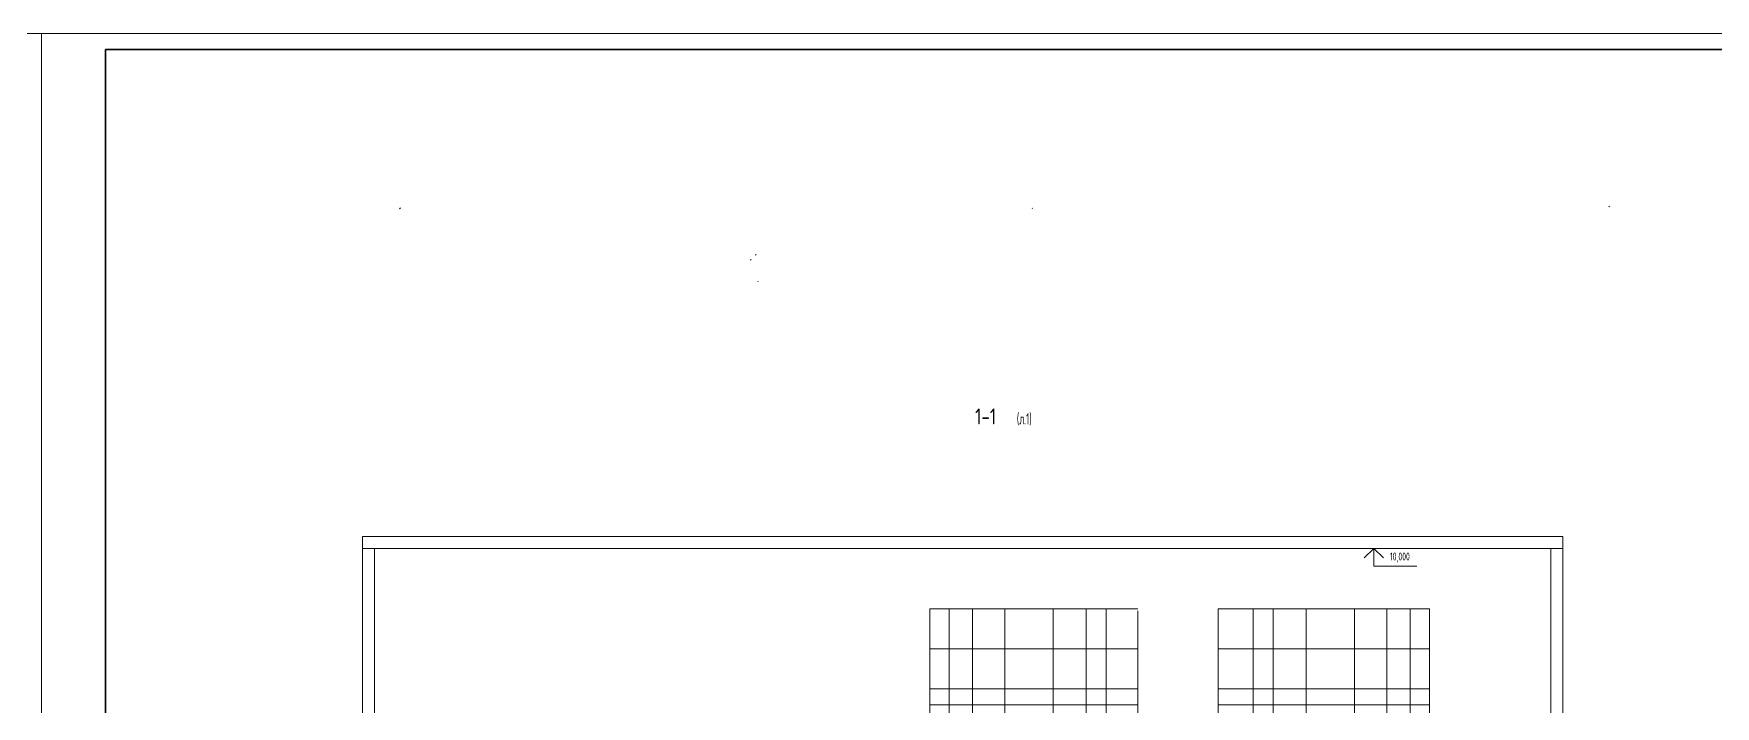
# Model space of a CAD drawing. Header units: millimetres. Extents: x -2281 to 5887, y 0 to 4166.
# Drawn here: x 3362 to 3887, y 384 to 594 of the extents above; entities that cross this region are included whole.
import ezdxf

# ---------------------------------------------------------------- set-up
doc = ezdxf.new("R2010")
doc.units = ezdxf.units.MM
doc.linetypes.add('K5LT_BASIC', pattern=[0])
doc.linetypes.add('K5LT_THIN', pattern=[0])
doc.layers.add('Системный слой', color=7, linetype='Continuous')
doc.styles.add('KTEXTSTYLE', font='GOST_AU.SHX', dxfattribs={"width": 0.96, "height": 5})
pattern_1 = [(135, (0, 0), (-2.245064, -2.245064), [])]
pattern_2 = [(45, (0, 0), (-4.490128, 4.490128), [])]

# ---------------------------------------------------------------- blocks, each defined once
blk = doc.blocks.new('U79')
at = {"layer": 'Системный слой', "color": 7, "linetype": 'K5LT_THIN', "lineweight": 13}
for p, q in [((3731.53, 414.25), (3731.53, 373.25)), ((3742.52, 373.17), (3742.52, 414.22)), ((3748.78, 377.75), (3748.78, 414.22)), ((3759.03, 373.17), (3759.03, 414.25)), ((3774.11, 414.25), (3774.11, 373.17)), ((3784.28, 373.17), (3784.28, 414.22)), ((3791.53, 373.17), (3791.53, 414.25)), ((3797.59, 373.17), (3797.59, 414.25))]:
    blk.add_line(p, q, dxfattribs=at)
blk = doc.blocks.new('U80')
at = {"layer": 'Системный слой', "color": 7, "linetype": 'K5LT_THIN', "lineweight": 13}
for p, q in [((3641.46, 373.17), (3641.46, 414.25)), ((3647.53, 373.17), (3647.53, 414.25)), ((3654.78, 373.17), (3654.78, 414.22)), ((3664.95, 414.25), (3664.95, 373.17)), ((3680.03, 373.17), (3680.03, 414.25)), ((3690.28, 373.17), (3690.28, 414.22)), ((3696.54, 373.17), (3696.54, 414.22)), ((3706.51, 413.64), (3706.51, 373.15))]:
    blk.add_line(p, q, dxfattribs=at)
blk = doc.blocks.new('U490')
at = {"layer": 'Системный слой', "color": 7, "linetype": 'K5LT_THIN', "lineweight": 13}
for p, q in [((3776.35, 433.15), (3782.22, 433.15)), ((3780.22, 433.15), (3777.22, 430.15)), ((3783.22, 430.15), (3780.22, 433.15)), ((3780.22, 433.15), (3780.22, 427.58)), ((3780.22, 427.58), (3793.64, 427.58))]:
    blk.add_line(p, q, dxfattribs=at)
at = {"layer": 'Системный слой', "color": 7, "insert": (3785.22, 431.85), "char_height": 2.5, "attachment_point": 1, "style": 'KTEXTSTYLE'}
blk.add_mtext('\\H3.5;\\W0.965;\\Q15;\\Q0;\\W0.715;\\H2.50;10,000', dxfattribs=at)

msp = doc.modelspace()

# ---------------------------------------------------------------- hatches: boundary and pattern name
at = {"layer": 'Системный слой'}
h = msp.add_hatch(dxfattribs=at)
h.set_pattern_fill('', style=0, pattern_type=0)
h.set_pattern_definition(pattern_2)
h.paths.add_polyline_path([(3476.61263, 542.07213), (3476.77513, 542.07213), (3476.77513, 541.72213), (3476.61263, 541.72213)])
h.paths.add_polyline_path([(3476.13763, 541.72213), (3475.89388, 541.72213), (3475.89388, 540.70963), (3475.70638, 540.70963), (3475.70638, 539.69713), (3476.13763, 539.69713), (3476.13763, 539.34713), (3476.09388, 539.34713), (3476.01888, 539.27213), (3475.53138, 539.27213), (3475.53138, 540.66139), (3475.64878, 540.81254), (3475.73229, 540.98474), (3475.77829, 541.17051), (3475.78706, 541.29713), (3475.76712, 541.48747), (3475.70815, 541.66954), (3475.61272, 541.83543), (3475.53138, 541.93286), (3475.53138, 542.14713), (3476.01888, 542.14713), (3476.09388, 542.07213), (3476.13763, 542.07213)])
h.paths.add_polyline_path([(3475.78706, 541.29713), (3475.76712, 541.10679), (3475.70815, 540.92472), (3475.61272, 540.75882), (3475.53138, 540.66139), (3475.53138, 541.93286), (3475.64878, 541.78172), (3475.73229, 541.60952), (3475.77829, 541.42374)])
h.paths.add_polyline_path([(3476.61263, 539.69713), (3476.77513, 539.69713), (3476.77513, 539.34713), (3476.61263, 539.34713)])
h.paths.add_polyline_path([(3474.03138, 539.69713), (3474.03138, 540.70963), (3473.84388, 540.70963), (3473.84388, 541.29713), (3473.95069, 541.29713), (3473.97064, 541.10679), (3474.02961, 540.92472), (3474.12504, 540.75882), (3474.20638, 540.66139), (3474.20638, 539.27213), (3473.71888, 539.27213), (3473.64388, 539.34713), (3473.60013, 539.34713), (3473.60013, 539.69713)])
h.paths.add_polyline_path([(3473.12513, 539.34713), (3472.96263, 539.34713), (3472.96263, 539.69713), (3473.12513, 539.69713)])
h.paths.add_polyline_path([(3473.95069, 541.29713), (3473.97064, 541.48747), (3474.02961, 541.66954), (3474.12504, 541.83543), (3474.20638, 541.93286), (3474.20638, 540.66139), (3474.08898, 540.81254), (3474.00547, 540.98474), (3473.95946, 541.17051)])
h.paths.add_polyline_path([(3474.20638, 542.14713), (3474.20638, 541.93286), (3474.08898, 541.78172), (3474.00547, 541.60952), (3473.95946, 541.42374), (3473.95069, 541.29713), (3473.84388, 541.29713), (3473.84388, 541.72213), (3473.60013, 541.72213), (3473.60013, 542.07213), (3473.64388, 542.07213), (3473.71888, 542.14713)])
h.paths.add_polyline_path([(3472.96263, 542.07213), (3473.12513, 542.07213), (3473.12513, 541.72213), (3472.96263, 541.72213)])
h = msp.add_hatch(dxfattribs=at)
h.set_pattern_fill('', style=0, pattern_type=0)
h.set_pattern_definition(pattern_2)
h.paths.add_polyline_path([(3673.4489, 542.07213), (3673.6114, 542.07213), (3673.6114, 541.72213), (3673.4489, 541.72213)])
h.paths.add_polyline_path([(3672.9739, 541.72213), (3672.73015, 541.72213), (3672.73015, 540.70963), (3672.54265, 540.70963), (3672.54265, 539.69713), (3672.9739, 539.69713), (3672.9739, 539.34713), (3672.93015, 539.34713), (3672.85515, 539.27213), (3672.36765, 539.27213), (3672.36765, 540.66139), (3672.48505, 540.81254), (3672.56856, 540.98474), (3672.61456, 541.17051), (3672.62334, 541.29713), (3672.60339, 541.48747), (3672.54442, 541.66954), (3672.44899, 541.83543), (3672.36765, 541.93286), (3672.36765, 542.14713), (3672.85515, 542.14713), (3672.93015, 542.07213), (3672.9739, 542.07213)])
h.paths.add_polyline_path([(3672.62334, 541.29713), (3672.60339, 541.10679), (3672.54442, 540.92472), (3672.44899, 540.75882), (3672.36765, 540.66139), (3672.36765, 541.93286), (3672.48505, 541.78172), (3672.56856, 541.60952), (3672.61456, 541.42374)])
h.paths.add_polyline_path([(3673.4489, 539.69713), (3673.6114, 539.69713), (3673.6114, 539.34713), (3673.4489, 539.34713)])
h.paths.add_polyline_path([(3670.86765, 539.69713), (3670.86765, 540.70963), (3670.68015, 540.70963), (3670.68015, 541.29713), (3670.78696, 541.29713), (3670.80691, 541.10679), (3670.86588, 540.92472), (3670.96131, 540.75882), (3671.04265, 540.66139), (3671.04265, 539.27213), (3670.55515, 539.27213), (3670.48015, 539.34713), (3670.4364, 539.34713), (3670.4364, 539.69713)])
h.paths.add_polyline_path([(3669.9614, 539.34713), (3669.7989, 539.34713), (3669.7989, 539.69713), (3669.9614, 539.69713)])
h.paths.add_polyline_path([(3670.78696, 541.29713), (3670.80691, 541.48747), (3670.86588, 541.66954), (3670.96131, 541.83543), (3671.04265, 541.93286), (3671.04265, 540.66139), (3670.92525, 540.81254), (3670.84174, 540.98474), (3670.79574, 541.17051)])
h.paths.add_polyline_path([(3671.04265, 542.14713), (3671.04265, 541.93286), (3670.92525, 541.78172), (3670.84174, 541.60952), (3670.79574, 541.42374), (3670.78696, 541.29713), (3670.68015, 541.29713), (3670.68015, 541.72213), (3670.4364, 541.72213), (3670.4364, 542.07213), (3670.48015, 542.07213), (3670.55515, 542.14713)])
h.paths.add_polyline_path([(3669.7989, 542.07213), (3669.9614, 542.07213), (3669.9614, 541.72213), (3669.7989, 541.72213)])
h = msp.add_hatch(dxfattribs=at)
h.set_pattern_fill('', style=0, pattern_type=0)
h.set_pattern_definition(pattern_2)
h.paths.add_polyline_path([(3854.68641, 542.07213), (3854.84891, 542.07213), (3854.84891, 541.72213), (3854.68641, 541.72213)])
h.paths.add_polyline_path([(3854.21141, 541.72213), (3853.96766, 541.72213), (3853.96766, 540.70963), (3853.78016, 540.70963), (3853.78016, 539.69713), (3854.21141, 539.69713), (3854.21141, 539.34713), (3854.16766, 539.34713), (3854.09266, 539.27213), (3853.60516, 539.27213), (3853.60516, 540.66139), (3853.72256, 540.81254), (3853.80607, 540.98474), (3853.85207, 541.17051), (3853.86085, 541.29713), (3853.8409, 541.48747), (3853.78193, 541.66954), (3853.6865, 541.83543), (3853.60516, 541.93286), (3853.60516, 542.14713), (3854.09266, 542.14713), (3854.16766, 542.07213), (3854.21141, 542.07213)])
h.paths.add_polyline_path([(3853.86085, 541.29713), (3853.8409, 541.10679), (3853.78193, 540.92472), (3853.6865, 540.75882), (3853.60516, 540.66139), (3853.60516, 541.93286), (3853.72256, 541.78172), (3853.80607, 541.60952), (3853.85207, 541.42374)])
h.paths.add_polyline_path([(3854.68641, 539.69713), (3854.84891, 539.69713), (3854.84891, 539.34713), (3854.68641, 539.34713)])
h.paths.add_polyline_path([(3852.10516, 539.69713), (3852.10516, 540.70963), (3851.91766, 540.70963), (3851.91766, 541.29713), (3852.02447, 541.29713), (3852.04442, 541.10679), (3852.10339, 540.92472), (3852.19882, 540.75882), (3852.28016, 540.66139), (3852.28016, 539.27213), (3851.79266, 539.27213), (3851.71766, 539.34713), (3851.67391, 539.34713), (3851.67391, 539.69713)])
h.paths.add_polyline_path([(3851.19891, 539.34713), (3851.03641, 539.34713), (3851.03641, 539.69713), (3851.19891, 539.69713)])
h.paths.add_polyline_path([(3852.02447, 541.29713), (3852.04442, 541.48747), (3852.10339, 541.66954), (3852.19882, 541.83543), (3852.28016, 541.93286), (3852.28016, 540.66139), (3852.16276, 540.81254), (3852.07925, 540.98474), (3852.03325, 541.17051)])
h.paths.add_polyline_path([(3852.28016, 542.14713), (3852.28016, 541.93286), (3852.16276, 541.78172), (3852.07925, 541.60952), (3852.03325, 541.42374), (3852.02447, 541.29713), (3851.91766, 541.29713), (3851.91766, 541.72213), (3851.67391, 541.72213), (3851.67391, 542.07213), (3851.71766, 542.07213), (3851.79266, 542.14713)])
h.paths.add_polyline_path([(3851.03641, 542.07213), (3851.19891, 542.07213), (3851.19891, 541.72213), (3851.03641, 541.72213)])
h = msp.add_hatch(dxfattribs=at)
h.set_pattern_fill('', style=0, pattern_type=0)
h.set_pattern_definition(pattern_2)
h.paths.add_polyline_path([(3588.24291, 530.19816), (3588.40541, 530.19816), (3588.40541, 529.84816), (3588.24291, 529.84816)])
h.paths.add_polyline_path([(3587.76791, 529.84816), (3587.52416, 529.84816), (3587.52416, 528.83566), (3587.33666, 528.83566), (3586.92892, 516.60266), (3587.36017, 516.60266), (3587.36017, 516.25266), (3587.31642, 516.25266), (3587.24142, 516.17766), (3586.75392, 516.17766), (3587.16166, 528.78742), (3587.27906, 528.93857), (3587.36257, 529.11077), (3587.40858, 529.29654), (3587.41735, 529.42316), (3587.3974, 529.6135), (3587.33843, 529.79557), (3587.243, 529.96146), (3587.16166, 530.05889), (3587.16166, 530.27316), (3587.64916, 530.27316), (3587.72416, 530.19816), (3587.76791, 530.19816)])
h.paths.add_polyline_path([(3587.41735, 529.42316), (3587.3974, 529.23281), (3587.33843, 529.05074), (3587.243, 528.88485), (3587.16166, 528.78742), (3587.16166, 530.05889), (3587.27906, 529.90774), (3587.36257, 529.73554), (3587.40858, 529.54977)])
h.paths.add_polyline_path([(3587.83517, 516.60266), (3587.99767, 516.60266), (3587.99767, 516.25266), (3587.83517, 516.25266)])
h.paths.add_polyline_path([(3585.25392, 516.60266), (3585.66166, 528.83566), (3585.47416, 528.83566), (3585.47416, 529.42316), (3585.58098, 529.42316), (3585.60092, 529.23281), (3585.65989, 529.05074), (3585.75532, 528.88485), (3585.83666, 528.78742), (3585.42892, 516.17766), (3584.94142, 516.17766), (3584.86642, 516.25266), (3584.82267, 516.25266), (3584.82267, 516.60266)])
h.paths.add_polyline_path([(3584.34767, 516.25266), (3584.18517, 516.25266), (3584.18517, 516.60266), (3584.34767, 516.60266)])
h.paths.add_polyline_path([(3585.58098, 529.42316), (3585.60092, 529.6135), (3585.65989, 529.79557), (3585.75532, 529.96146), (3585.83666, 530.05889), (3585.83666, 528.78742), (3585.71926, 528.93857), (3585.63575, 529.11077), (3585.58975, 529.29654)])
h.paths.add_polyline_path([(3585.83666, 530.27316), (3585.83666, 530.05889), (3585.71926, 529.90774), (3585.63575, 529.73554), (3585.58975, 529.54977), (3585.58098, 529.42316), (3585.47416, 529.42316), (3585.47416, 529.84816), (3585.23041, 529.84816), (3585.23041, 530.19816), (3585.27416, 530.19816), (3585.34916, 530.27316)])
h.paths.add_polyline_path([(3584.59291, 530.19816), (3584.75541, 530.19816), (3584.75541, 529.84816), (3584.59291, 529.84816)])
at = {"layer": 'Системный слой', "true_color": 0xff0000}
h = msp.add_hatch(dxfattribs=at)
h.set_pattern_fill('', color=1, angle=90, style=0, pattern_type=0)
h.set_pattern_definition([(135, (0, 0), (-1.7960512, -1.7960512), [])])
h.paths.add_polyline_path([(3378.3598, 519.33416), (3378.49828, 519.33416), (3378.53028, 519.36616), (3378.53028, 520.10216), (3378.49828, 520.13416), (3378.4248, 520.13416), (3378.4248, 519.73416), (3378.3598, 519.73416)])
h.paths.add_polyline_path([(3379.30932, 519.36616), (3379.34132, 519.33416), (3379.4798, 519.33416), (3379.4798, 519.73416), (3379.4148, 519.73416), (3379.4148, 520.13416), (3379.34132, 520.13416), (3379.30932, 520.10216)])
h = msp.add_hatch(dxfattribs=at)
h.set_pattern_fill('', color=1, angle=90, style=0, pattern_type=0)
h.set_pattern_definition(pattern_1)
h.paths.add_polyline_path([(3422.99088, 517.77064), (3423.31739, 517.77064), (3423.31443, 517.76974), (3423.31002, 517.76839), (3423.30344, 517.76639), (3423.29358, 517.76339), (3423.2788, 517.75893), (3423.25662, 517.75231), (3423.22333, 517.7427), (3423.17331, 517.72933), (3423.09796, 517.71289), (3423.02823, 517.70324), (3423.02165, 517.70266), (3423.00848, 517.70167), (3422.98209, 517.70034), (3422.92907, 517.69982), (3422.86011, 517.70222), (3422.82543, 517.70417), (3422.80785, 517.70525), (3422.79845, 517.70583), (3422.79152, 517.70626), (3422.78305, 517.70678), (3422.77095, 517.70751), (3422.75306, 517.70855), (3422.72635, 517.70993), (3422.68637, 517.71142), (3422.659, 517.71187), (3422.65307, 517.71189), (3422.64121, 517.71186), (3422.6175, 517.71159), (3422.59808, 517.7112), (3422.5881, 517.71098), (3422.58235, 517.71085), (3422.57739, 517.71074), (3422.57114, 517.7106), (3422.56223, 517.71041), (3422.5491, 517.71016), (3422.52957, 517.70991), (3422.50041, 517.70994), (3422.45688, 517.71143), (3422.44294, 517.71239), (3422.43798, 517.7128), (3422.42808, 517.71372), (3422.40831, 517.71595), (3422.3689, 517.72184), (3422.2905, 517.73821), (3422.22705, 517.75458), (3422.19537, 517.76332), (3422.17952, 517.76775), (3422.17159, 517.76998), (3422.16924, 517.77064), (3422.57088, 517.77064), (3422.74135, 517.74168), (3422.91393, 517.75254)])
h = msp.add_hatch(dxfattribs=at)
h.set_pattern_fill('', color=1, angle=90, style=0, pattern_type=0)
h.set_pattern_definition(pattern_1)
h.paths.add_polyline_path([(3454.26695, 517.77064), (3453.94043, 517.77064), (3453.9434, 517.76974), (3453.94781, 517.76839), (3453.95439, 517.76639), (3453.96425, 517.76339), (3453.97903, 517.75893), (3454.00121, 517.75231), (3454.0345, 517.7427), (3454.08452, 517.72933), (3454.15987, 517.71289), (3454.2296, 517.70324), (3454.23617, 517.70266), (3454.24934, 517.70167), (3454.27574, 517.70034), (3454.32876, 517.69982), (3454.39772, 517.70222), (3454.4324, 517.70417), (3454.44998, 517.70525), (3454.45938, 517.70583), (3454.46631, 517.70626), (3454.47478, 517.70678), (3454.48688, 517.70751), (3454.50477, 517.70855), (3454.53148, 517.70993), (3454.57146, 517.71142), (3454.59883, 517.71187), (3454.60476, 517.71189), (3454.61662, 517.71186), (3454.64033, 517.71159), (3454.65975, 517.7112), (3454.66973, 517.71098), (3454.67548, 517.71085), (3454.68044, 517.71074), (3454.68669, 517.7106), (3454.6956, 517.71041), (3454.70873, 517.71016), (3454.72826, 517.70991), (3454.75742, 517.70994), (3454.80095, 517.71143), (3454.81489, 517.71239), (3454.81985, 517.7128), (3454.82975, 517.71372), (3454.84952, 517.71595), (3454.88893, 517.72184), (3454.96733, 517.73821), (3455.03078, 517.75458), (3455.06246, 517.76332), (3455.0783, 517.76775), (3455.08624, 517.76998), (3455.08859, 517.77064), (3454.68695, 517.77064), (3454.51648, 517.74168), (3454.3439, 517.75254)])

# ---------------------------------------------------------------- linework, layer by layer
at = {"color": 7, "linetype": 'K5LT_THIN', "lineweight": 13}
for p, q in [((2523, 594), (3364, 594)), ((3364, 594), (3364, 0)), ((3364, 0), (3364, 594)), ((3364, 594), (4205, 594))]:
    msp.add_line(p, q, dxfattribs=at)
at = {"color": 5, "linetype": 'K5LT_BASIC', "lineweight": 35, "true_color": 0x0000ff}
for p, q in [((3384, 5), (3384, 589)), ((3384, 589), (4200, 589))]:
    msp.add_line(p, q, dxfattribs=at)
at = {"layer": 'Системный слой', "color": 7, "linetype": 'K5LT_THIN', "lineweight": 13}
for p, q in [((3464.2648, 184.11275), (3464.26485, 436.89749)), ((3464.26485, 436.89749), (3839.26472, 436.89749)), ((3839.2837, 186.3515), (3839.2837, 436.89749)), ((3839.26472, 433.14749), (3464.26485, 433.14749)), ((3468.01477, 188.14953), (3468.01485, 433.14749)), ((3835.51479, 183.14953), (3835.51472, 433.14749)), ((3641.46464, 414.24701), (3706.5133, 414.24726)), ((3731.52774, 414.24731), (3797.59083, 414.2471)), ((3641.44677, 401.74676), (3706.52775, 401.74676)), ((3731.52775, 401.74676), (3797.59084, 401.74676)), ((3641.44677, 389.24653), (3706.52775, 389.24653)), ((3731.52775, 389.24653), (3797.59084, 389.24653)), ((3641.44677, 384.24663), (3706.51331, 384.24663)), ((3731.52776, 384.24663), (3797.61294, 384.24663))]:
    msp.add_line(p, q, dxfattribs=at)

# ---------------------------------------------------------------- block references
at = {"layer": 'Системный слой'}
for name in ['U490', 'U80', 'U79']:
    msp.add_blockref(name, (0, 0), dxfattribs=at)

# ---------------------------------------------------------------- texts
at = {"layer": 'Системный слой', "color": 7, "char_height": 2.5, "attachment_point": 1, "style": 'KTEXTSTYLE'}
for s, insert in [('\\H3.5;\\W0.965;\\Q15;\\Q0;\\H5.00;1-1', (3655.6488, 476.87581)), ('\\H3.5;\\W0.965;\\Q15;\\Q0;\\W0.715;(л.1)', (3668.66435, 475.37581))]:
    msp.add_mtext(s, dxfattribs=dict(at, insert=insert))

doc.saveas('drawing.dxf')
